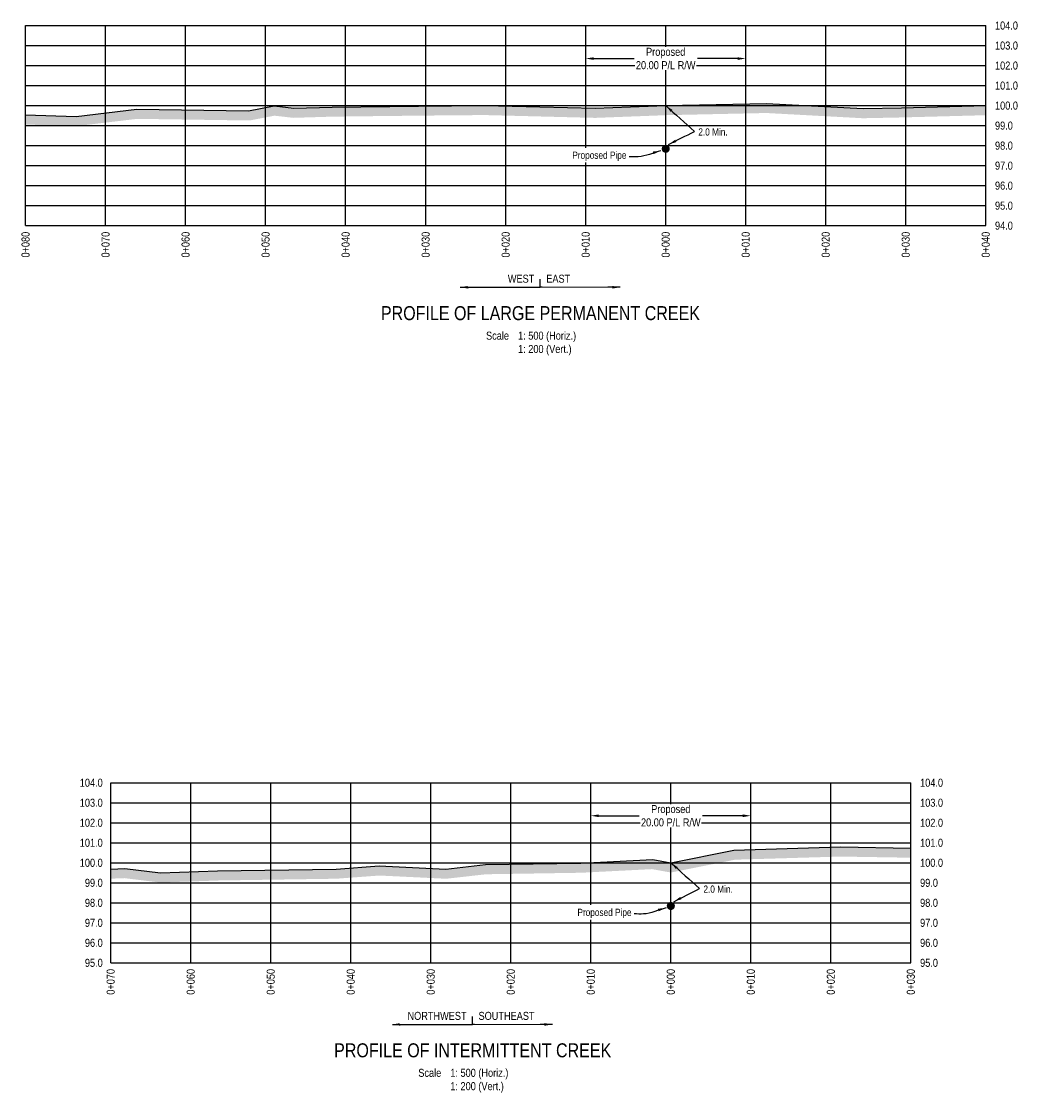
# Model space of a CAD drawing. Extents: x 507565 to 531726, y 6009554 to 6022365.
# Drawn here: x 518680 to 519925, y 6012186 to 6013525 of the extents above; entities that cross this region are included whole.
import ezdxf
from ezdxf.enums import TextEntityAlignment as Align

# ---------------------------------------------------------------- set-up
doc = ezdxf.new("R2010")
doc.units = 0
doc.header["$LTSCALE"] = 5
doc.header["$PDMODE"] = 34
doc.header["$PDSIZE"] = 0.03
doc.linetypes.add('foc-TOPO', pattern=[1, 0.2, -0.8])
doc.layers.get('Defpoints').update_dxf_attribs({"color": 9})
for name, color, linetype in [('CG-NOTES', 7, 'Continuous'), ('DETAIL-T', 7, 'Continuous'), ('L-DETAIL-T', 3, 'Continuous'), ('L-MON', 1, 'Continuous'), ('P-CROSSINGS-GRID', 8, 'Continuous'), ('P-CROSSINGS-GROUND', 48, 'foc-TOPO'), ('S-T7', 7, 'Continuous')]:
    doc.layers.add(name, color=color, linetype=linetype)
doc.styles.add('140', font='ARIALN.TTF', dxfattribs={"height": 15})
doc.styles.add('80', font='ARIALN.TTF', dxfattribs={"height": 10})
doc.styles.add('80CG', font='ARIALN.TTF', dxfattribs={"height": 10})
doc.styles.add('80L', font='ARIALN.TTF', dxfattribs={"height": 10})
doc.dimstyles.new('Compass 5 000', dxfattribs={"dimscale": 5, "dimtxt": 9, "dimasz": 2, "dimexe": 0.2, "dimexo": 0.0625, "dimgap": 0.5, "dimtad": 0, "dimtih": 1, "dimtoh": 1, "dimzin": 0, "dimdsep": 46, "dimtxsty": '80CG', "dimcen": 0.1, "dimse1": 1, "dimse2": 1, "dimclrd": 256, "dimclrt": 256, "dimaunit": 1, "dimadec": 4, "dimazin": 0, "dimtfac": 0.06, "dimtofl": 0, "dimtmove": 0, "dimatfit": 1, "dimfxl": 0.2, "dimtolj": 1, "dimtzin": 0, "dimlwd": -1, "dimarcsym": 0})

# ---------------------------------------------------------------- blocks, each defined once
blk = doc.blocks.new('*D358')
at = {"transparency": 16777216}
for p, q in [((519402, 6012532.3), (519452.5, 6012532.3)), ((519582, 6012532.3), (519531.6, 6012532.3))]:
    blk.add_line(p, q, dxfattribs=at)
for points in [[(519402, 6012534), (519402, 6012530.7), (519392, 6012532.3)], [(519582, 6012534), (519582, 6012530.7), (519592, 6012532.3)]]:
    blk.add_solid(points, dxfattribs=at)
at = {"layer": 'Defpoints', "color": 0, "transparency": 16777216}
for p in [(519392, 6012533.3), (519592, 6012533.3), (519592, 6012532.3)]:
    blk.add_point(p, dxfattribs=at)
at = {"transparency": 16777216, "insert": (519492, 6012532.3), "char_height": 10, "attachment_point": 5, "style": '80CG', "bg_fill": 3, "box_fill_scale": 1.1, "bg_fill_color": 256, "bg_fill_true_color": 13158600, "bg_fill_transparency": 0}
blk.add_mtext('\\A1;Proposed\\P20.00 P/L R/W', dxfattribs=at)
blk = doc.blocks.new('PLIA')
at = {"color": 255, "const_width": 1}
blk.add_lwpolyline([(-0.5, 0, 1), (0.5, 0, 1)], format="xyb", close=True, dxfattribs=at)
blk = doc.blocks.new('PLIAA')
blk.add_blockref('PLIA', (0, 0))
blk = doc.blocks.new('PLIB')
at = {"color": 1}
blk.add_circle((0, 0), 0.8, dxfattribs=at)
blk = doc.blocks.new('PLIBB')
blk.add_blockref('PLIB', (0, 0))
blk = doc.blocks.new('PLICC')
for name in ['PLIAA', 'PLIBB']:
    blk.add_blockref(name, (0, 0))
blk = doc.blocks.new('PLI')
blk.add_blockref('PLICC', (0, 0))
blk = doc.blocks.new('*D359')
at = {"transparency": 16777216}
for p, q in [((519395.6, 6013478.4), (519446.1, 6013478.4)), ((519575.6, 6013478.4), (519525.2, 6013478.4))]:
    blk.add_line(p, q, dxfattribs=at)
for points in [[(519395.6, 6013480), (519395.6, 6013476.7), (519385.6, 6013478.4)], [(519575.6, 6013480), (519575.6, 6013476.7), (519585.6, 6013478.4)]]:
    blk.add_solid(points, dxfattribs=at)
at = {"layer": 'Defpoints', "color": 0, "transparency": 16777216}
for p in [(519385.6, 6013479.4), (519585.6, 6013479.4), (519585.6, 6013478.4)]:
    blk.add_point(p, dxfattribs=at)
at = {"transparency": 16777216, "insert": (519485.6, 6013478.4), "char_height": 10, "attachment_point": 5, "style": '80CG', "bg_fill": 3, "box_fill_scale": 1.1, "bg_fill_color": 256, "bg_fill_true_color": 13158600, "bg_fill_transparency": 0}
blk.add_mtext('\\A1;Proposed\\P20.00 P/L R/W', dxfattribs=at)

msp = doc.modelspace()

# ---------------------------------------------------------------- hatches: boundary and pattern name
at = {"layer": 'P-CROSSINGS-GROUND'}
h = msp.add_hatch(dxfattribs=at)
h.set_pattern_fill('EARTH', color=256, scale=2.499295, angle=45)
h.set_pattern_definition([(45, (-7.82, 3002.98), (2e-15, 22.444312814), [15.87052579, -15.87052579]), (45, (-12.029, 3007.189), (2e-15, 22.444312814), [15.87052579, -15.87052579]), (45, (-16.237, 3011.397), (2e-15, 22.444312814), [15.87052579, -15.87052579]), (135, (-16.237, 3014.203), (-22.444312814, 2e-15), [15.87052579, -15.87052579]), (135, (-12.029, 3018.411), (-22.444312814, 2e-15), [15.87052579, -15.87052579]), (135, (-7.82, 3022.62), (-22.444312814, 2e-15), [15.87052579, -15.87052579])])
h.paths.add_polyline_path([(519611.435, 6013410.365), (519732.122, 6013403.815), (519780.783, 6013404.825), (519885.959, 6013407.623), (519885.64, 6013419.612), (519780.499, 6013416.816), (519732.323, 6013415.816), (519611.63, 6013422.366), (519485.64, 6013419.641), (519397.567, 6013416.266), (519259.208, 6013419.791), (519176.629, 6013419.066), (519068.658, 6013417.816), (519020.826, 6013416.341), (518996.166, 6013419.141), (518964.394, 6013413.016), (518824.529, 6013415.066), (518748.922, 6013406.091), (518685.64, 6013407.921), (518685.294, 6013395.933), (518749.459, 6013394.077), (518825.15, 6013403.062), (518965.453, 6013401.005), (518996.636, 6013407.017), (519020.332, 6013404.326), (519068.912, 6013405.824), (519176.751, 6013407.073), (519259.108, 6013407.796), (519397.644, 6013404.266), (519486, 6013407.652)])
h = msp.add_hatch(dxfattribs=at)
h.set_pattern_fill('EARTH', color=256, scale=2.499295, angle=45)
h.set_pattern_definition([(45, (-2326.635, -1899.019), (2e-15, 22.444312814), [15.87052579, -15.87052579]), (45, (-2330.844, -1894.81), (2e-15, 22.444312814), [15.87052579, -15.87052579]), (45, (-2335.052, -1890.602), (2e-15, 22.444312814), [15.87052579, -15.87052579]), (135, (-2335.052, -1887.797), (-22.444312814, 2e-15), [15.87052579, -15.87052579]), (135, (-2330.844, -1883.588), (-22.444312814, 2e-15), [15.87052579, -15.87052579]), (135, (-2326.635, -1879.38), (-22.444312814, 2e-15), [15.87052579, -15.87052579])])
h.paths.add_polyline_path([(519572.121, 6012477.434), (519704.288, 6012481.346), (519791.827, 6012479.887), (519792.027, 6012491.885), (519704.21, 6012493.349), (519570.753, 6012489.399), (519492.027, 6012473.599), (519469.335, 6012477.699), (519379.59, 6012473.124), (519260.405, 6012471.224), (519210.911, 6012465.649), (519127.64, 6012469.674), (519073.722, 6012465.674), (518925.608, 6012463.424), (518854.425, 6012460.949), (518809.716, 6012466.399), (518792.027, 6012465.739), (518792.475, 6012453.747), (518809.211, 6012454.371), (518853.904, 6012448.923), (518925.908, 6012451.427), (519074.257, 6012453.68), (519127.795, 6012457.652), (519211.295, 6012453.616), (519261.174, 6012459.234), (519379.992, 6012461.128), (519468.564, 6012465.644), (519492.145, 6012461.383)])

# ---------------------------------------------------------------- linework, layer by layer
at = {"flags": 128}
for points in [[(519385.64, 6013416.569), (519385.64, 6013519.641)], [(519585.64, 6013421.803), (519585.64, 6013519.641)], [(519392.027, 6012461.689), (519392.027, 6012573.599)], [(519592.027, 6012475.096), (519592.027, 6012573.599)]]:
    msp.add_lwpolyline(points, dxfattribs=at)
at = {"color": 3}
for points in [[(518685.64, 6013407.921), (518748.922, 6013406.091), (518824.529, 6013415.066), (518964.394, 6013413.016), (518996.166, 6013419.141), (519020.826, 6013416.341), (519068.658, 6013417.816), (519176.629, 6013419.066), (519259.208, 6013419.791), (519397.567, 6013416.266), (519485.64, 6013419.641), (519611.63, 6013422.366), (519732.323, 6013415.816), (519780.499, 6013416.816), (519885.64, 6013419.612)], [(518792.027, 6012465.739), (518809.716, 6012466.399), (518854.425, 6012460.949), (518925.608, 6012463.424), (519073.722, 6012465.674), (519127.64, 6012469.674), (519210.911, 6012465.649), (519260.405, 6012471.224), (519379.59, 6012473.124), (519469.335, 6012477.699), (519492.027, 6012473.599), (519570.753, 6012489.399), (519704.21, 6012493.349), (519792.027, 6012491.885)]]:
    msp.add_lwpolyline(points, dxfattribs=at)
at = {"layer": 'CG-NOTES'}
for p, q in [((519328.754, 6013192.646), (519328.754, 6013202.646)), ((519244.1, 6012271.604), (519244.1, 6012281.604))]:
    msp.add_line(p, q, dxfattribs=at)
at = {"layer": 'P-CROSSINGS-GRID', "color": 8}
for p, q in [((518685.64, 6013519.641), (519885.64, 6013519.641)), ((518685.64, 6013269.641), (518685.64, 6013519.641)), ((518785.64, 6013269.641), (518785.64, 6013519.641)), ((518885.64, 6013269.641), (518885.64, 6013519.641)), ((518985.64, 6013269.641), (518985.64, 6013519.641)), ((519085.64, 6013269.641), (519085.64, 6013519.641)), ((519185.64, 6013269.641), (519185.64, 6013519.641)), ((519285.64, 6013269.641), (519285.64, 6013519.641)), ((519385.64, 6013269.641), (519385.64, 6013519.641)), ((519585.64, 6013269.641), (519585.64, 6013519.641)), ((519685.64, 6013269.641), (519685.64, 6013519.641)), ((519785.64, 6013269.641), (519785.64, 6013519.641)), ((519885.64, 6013269.641), (519885.64, 6013519.641)), ((518685.64, 6013494.641), (519885.64, 6013494.641)), ((518685.64, 6013469.641), (519885.64, 6013469.641)), ((518685.64, 6013444.641), (519885.64, 6013444.641)), ((518685.64, 6013394.641), (519885.64, 6013394.641)), ((518685.64, 6013369.641), (519885.64, 6013369.641)), ((518685.64, 6013344.641), (519885.64, 6013344.641)), ((518685.64, 6013319.641), (519885.64, 6013319.641)), ((518685.64, 6013294.641), (519885.64, 6013294.641)), ((518685.64, 6013269.641), (519885.64, 6013269.641)), ((518792.027, 6012573.599), (519792.027, 6012573.599)), ((518792.027, 6012348.599), (518792.027, 6012573.599)), ((518892.027, 6012348.599), (518892.027, 6012573.599)), ((518992.027, 6012348.599), (518992.027, 6012573.599)), ((519092.027, 6012348.599), (519092.027, 6012573.599)), ((519192.027, 6012348.599), (519192.027, 6012573.599)), ((519292.027, 6012348.599), (519292.027, 6012573.599)), ((519392.027, 6012348.599), (519392.027, 6012573.599)), ((519592.027, 6012348.599), (519592.027, 6012573.599)), ((519692.027, 6012348.599), (519692.027, 6012573.599)), ((519792.027, 6012348.599), (519792.027, 6012573.599)), ((518792.027, 6012548.599), (519792.027, 6012548.599)), ((518792.027, 6012523.599), (519792.027, 6012523.599)), ((518792.027, 6012498.599), (519792.027, 6012498.599)), ((518792.027, 6012448.599), (519792.027, 6012448.599)), ((518792.027, 6012423.599), (519792.027, 6012423.599)), ((518792.027, 6012398.599), (519792.027, 6012398.599)), ((518792.027, 6012373.599), (519792.027, 6012373.599)), ((518792.027, 6012348.599), (519792.027, 6012348.599))]:
    msp.add_line(p, q, dxfattribs=at)
at = {"layer": 'P-CROSSINGS-GRID'}
for p, q in [((519485.64, 6013269.641), (519485.64, 6013519.641)), ((518685.64, 6013419.641), (519885.64, 6013419.641)), ((519492.027, 6012348.599), (519492.027, 6012573.599)), ((518792.027, 6012473.599), (519792.027, 6012473.599))]:
    msp.add_line(p, q, dxfattribs=at)

# ---------------------------------------------------------------- block references
at = {"layer": 'L-MON', "xscale": 4.99999999999999, "yscale": 4.99999999999999, "zscale": 4.99999999999999}
for p in [(519485.64, 6013365.641), (519492.027, 6012419.599)]:
    msp.add_blockref('PLI', p, dxfattribs=at)

# ---------------------------------------------------------------- texts
at = {"style": '80'}
for s, p in [('0+080', (518685.553, 6013261.972)), ('0+070', (518785.553, 6013261.972)), ('0+060', (518885.553, 6013261.972)), ('0+050', (518985.553, 6013261.972)), ('0+040', (519085.553, 6013261.972)), ('0+030', (519185.553, 6013261.972)), ('0+020', (519285.553, 6013261.972)), ('0+010', (519385.553, 6013261.972)), ('0+000', (519485.553, 6013261.972)), ('0+010', (519585.553, 6013261.972)), ('0+020', (519685.553, 6013261.972)), ('0+030', (519785.553, 6013261.972)), ('0+040', (519885.553, 6013261.972)), ('0+070', (518791.94, 6012340.93)), ('0+060', (518891.94, 6012340.93)), ('0+050', (518991.94, 6012340.93)), ('0+040', (519091.94, 6012340.93)), ('0+030', (519191.94, 6012340.93)), ('0+020', (519291.94, 6012340.93)), ('0+010', (519391.94, 6012340.93)), ('0+000', (519491.94, 6012340.93)), ('0+010', (519591.94, 6012340.93)), ('0+020', (519691.94, 6012340.93)), ('0+030', (519791.94, 6012340.93))]:
    msp.add_text(s, height=10, rotation=90, dxfattribs=at).set_placement(p, align=Align.MIDDLE_RIGHT)
at = {"char_height": 9, "attachment_point": 1, "style": '80L'}
for insert in [(519526.385, 6013391.204), (519532.771, 6012445.162)]:
    msp.add_mtext_dynamic_manual_height_columns('2.0 Min.', width=45.31074, gutter_width=45, heights=[0], dxfattribs=dict(at, insert=insert))
at = {"layer": 'DETAIL-T', "char_height": 10, "attachment_point": 1, "style": '80L'}
for insert in [(519261.098, 6013137.186), (519176.445, 6012216.144)]:
    msp.add_mtext_dynamic_manual_height_columns('Scale^I1: 500 (Horiz.)\\P^I1: 200 (Vert.)', width=217.1051, gutter_width=45, heights=[0], dxfattribs=dict(at, insert=insert))
at = {"layer": 'L-DETAIL-T', "char_height": 17.5, "attachment_point": 2, "rotation": 0, "style": '140'}
for s, insert, width in [('PROFILE OF LARGE PERMANENT CREEK', (519329.034, 6013169.06), 630.21532), ('PROFILE OF INTERMITTENT CREEK', (519244.381, 6012248.018), 384.90189)]:
    msp.add_mtext(s, dxfattribs=dict(at, insert=insert, width=width))
at = {"layer": 'S-T7', "style": '80'}
for s, p in [('104.0', (519897.171, 6013519.641)), ('103.0', (519897.171, 6013494.641)), ('102.0', (519897.171, 6013469.641)), ('101.0', (519897.171, 6013444.641)), ('100.0', (519897.171, 6013419.641)), ('99.0', (519897.171, 6013394.641)), ('98.0', (519897.171, 6013369.641)), ('97.0', (519897.171, 6013344.641)), ('96.0', (519897.171, 6013319.641)), ('95.0', (519897.171, 6013294.641)), ('94.0', (519897.171, 6013269.641)), ('104.0', (519803.558, 6012573.599)), ('103.0', (519803.558, 6012548.599)), ('102.0', (519803.558, 6012523.599)), ('101.0', (519803.558, 6012498.599)), ('100.0', (519803.558, 6012473.599)), ('99.0', (519803.558, 6012448.599)), ('98.0', (519803.558, 6012423.599)), ('97.0', (519803.558, 6012398.599)), ('96.0', (519803.558, 6012373.599)), ('95.0', (519803.558, 6012348.599))]:
    msp.add_text(s, height=10, dxfattribs=at).set_placement(p, align=Align.MIDDLE_LEFT)
for s, p in [('104.0', (518782.027, 6012573.599)), ('103.0', (518782.027, 6012548.599)), ('102.0', (518782.027, 6012523.599)), ('101.0', (518782.027, 6012498.599)), ('100.0', (518782.027, 6012473.599)), ('99.0', (518782.027, 6012448.599)), ('98.0', (518782.027, 6012423.599)), ('97.0', (518782.027, 6012398.599)), ('96.0', (518782.027, 6012373.599)), ('95.0', (518782.027, 6012348.599))]:
    msp.add_text(s, height=10, dxfattribs=at).set_placement(p, align=Align.MIDDLE_RIGHT)

# ---------------------------------------------------------------- leaders
at = {"path_type": 1}
for points in [[(519485.64, 6013419.641), (519521.633, 6013387.367)], [(519489.213, 6013371.029), (519521.633, 6013387.367)], [(519492.027, 6012473.599), (519528.019, 6012441.325)], [(519495.6, 6012424.987), (519528.019, 6012441.325)]]:
    msp.add_leader(points, dimstyle='Compass 5 000', override={"dimgap": 0.5, "dimtad": 0}, dxfattribs=at)
at = {"layer": 'CG-NOTES', "path_type": 1}
for points in [[(519228.754, 6013192.646), (519328.754, 6013192.646)], [(519428.754, 6013192.646), (519328.754, 6013192.646)], [(519144.1, 6012271.604), (519244.1, 6012271.604)], [(519344.1, 6012271.604), (519244.1, 6012271.604)]]:
    msp.add_leader(points, dimstyle='Compass 5 000', override={"dimgap": 0.5, "dimtad": 0}, dxfattribs=at)

# ---------------------------------------------------------------- next in the draw order: texts
at = {"char_height": 9, "attachment_point": 1, "style": '80L', "bg_fill": 3, "box_fill_scale": 1.5, "bg_fill_color": 256, "bg_fill_transparency": 0}
for insert in [(519368.908, 6013362.164), (519375.295, 6012416.122)]:
    msp.add_mtext_dynamic_manual_height_columns('Proposed Pipe', width=67.2769, gutter_width=45, heights=[0], dxfattribs=dict(at, insert=insert))
at = {"color": 3, "char_height": 10, "width": 78.43132, "attachment_point": 3, "style": '80', "bg_fill": 2}
for s, insert in [('WEST', (519321.386, 6013208.327)), ('NORTHWEST', (519236.733, 6012287.285))]:
    msp.add_mtext(s, dxfattribs=dict(at, insert=insert))

# ---------------------------------------------------------------- next in the draw order: dimensions: what is measured, and where the dimension line sits
at = {"color": 6}
for p1, p2, picture, middle in [((519385.64, 6013479.374), (519585.64, 6013479.374), '*D359', (519485.64, 6013478.373)), ((519392.027, 6012533.332), (519592.027, 6012533.332), '*D358', (519492.027, 6012532.332))]:
    dim = msp.add_aligned_dim(p1=p1, p2=p2, distance=-1, text='Proposed\\P20.00 P/L R/W', dimstyle='Compass 5 000', override={"dimtfill": 1}, dxfattribs=at)
    dim.commit()
    dim.dimension.update_dxf_attribs({"geometry": picture, "text_midpoint": middle})

# ---------------------------------------------------------------- next in the draw order: texts
at = {"color": 3, "char_height": 10, "width": 71.79644, "attachment_point": 1, "style": '80', "bg_fill": 2}
for s, insert in [('EAST', (519336.344, 6013208.327)), ('SOUTHEAST', (519251.69, 6012287.285))]:
    msp.add_mtext(s, dxfattribs=dict(at, insert=insert))

# ---------------------------------------------------------------- next in the draw order: leaders
at = {"path_type": 1}
for points in [[(519479.638, 6013363.186), (519451.308, 6013355.631), (519439.96, 6013355.727)], [(519486.025, 6012417.144), (519457.694, 6012409.589), (519446.347, 6012409.685)]]:
    msp.add_leader(points, dimstyle='Compass 5 000', override={"dimgap": 0.5, "dimtad": 0}, dxfattribs=at)

doc.saveas('drawing.dxf')
